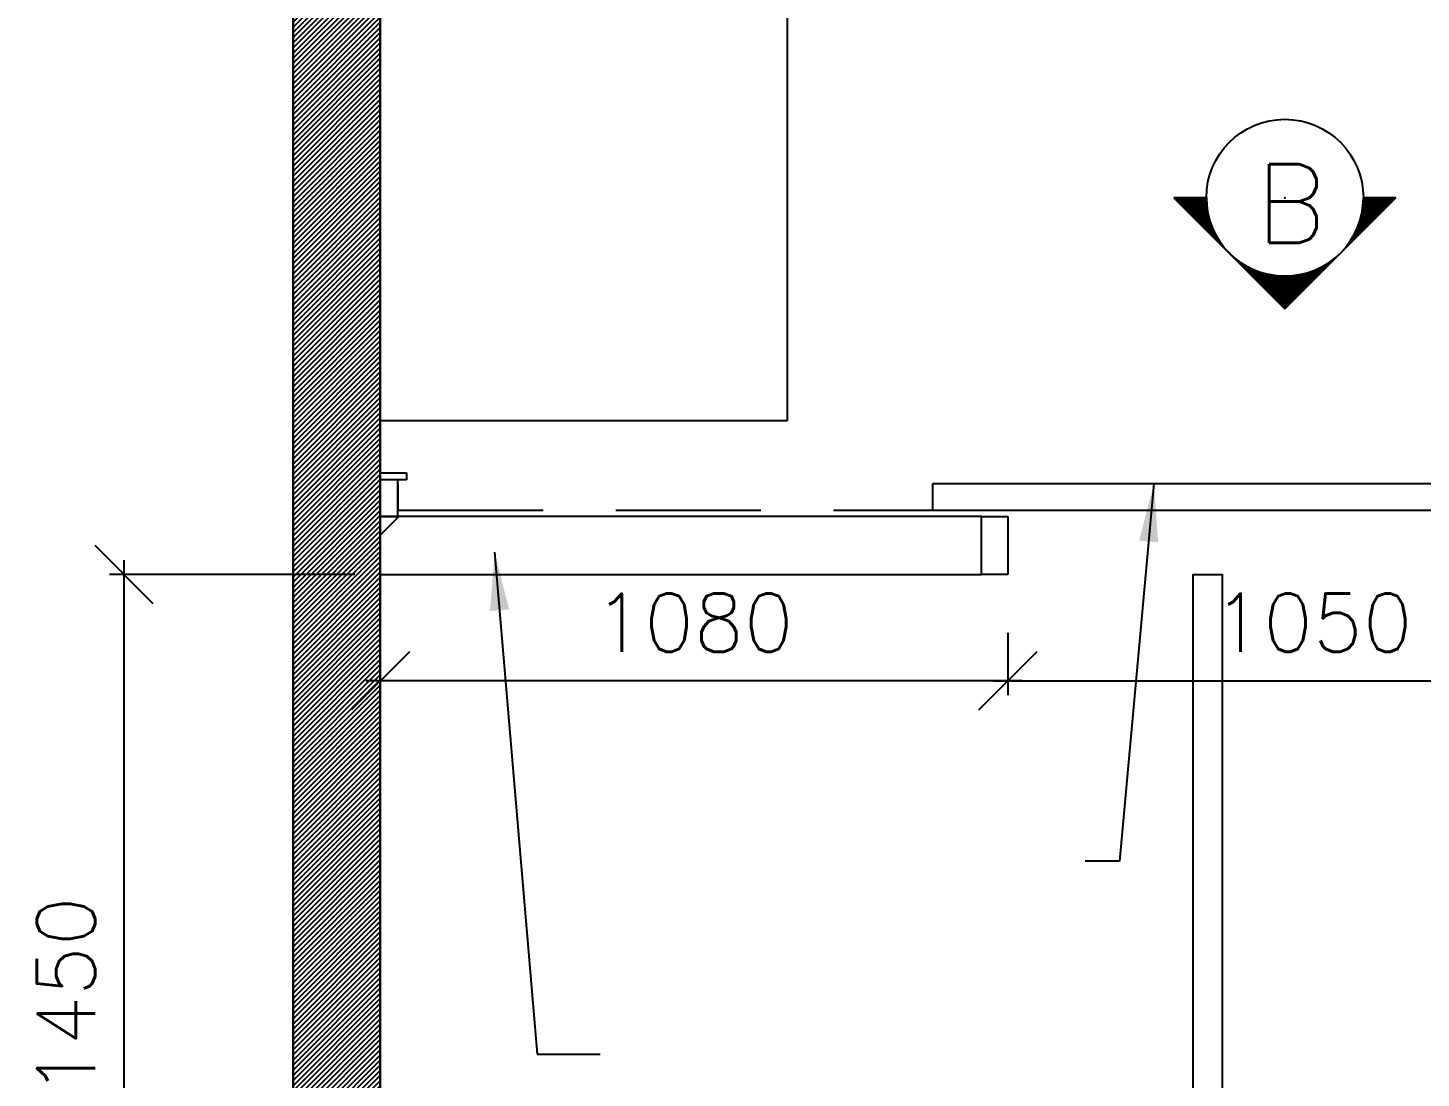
# Model space of a CAD drawing. Header units: millimetres. Extents: x -68474 to 336700, y -113450 to 53663.
# Drawn here: x 229720 to 232117, y -34666 to -32859 of the extents above; entities that cross this region are included whole.
import ezdxf
from ezdxf.enums import TextEntityAlignment as Align

# ---------------------------------------------------------------- set-up
doc = ezdxf.new("R2010")
doc.units = ezdxf.units.MM
doc.header["$LTSCALE"] = 1000
doc.linetypes.add('EC-6thFloor-s6148$0$HIDDEN', pattern=[0.375, 0.25, -0.125])
doc.layers.add('EC-6thFloor-s6148$0$EWALL', color=3, linetype='Continuous', lineweight=30)
for name, color, linetype in [('EC-6thFloor-s6148$0$FURNITURE', 1, 'Continuous'), ('EC-6thFloor-s6148$0$L3', 3, 'Continuous'), ('EC-6thFloor-s6148$0$n-ht', 1, 'Continuous'), ('EC-6thFloor-s6148$0$o-ht', 7, 'Continuous'), ('EC-6thFloor-s6148$0$WALL', 3, 'Continuous')]:
    doc.layers.add(name, color=color, linetype=linetype)
doc.styles.add('EC-6thFloor-s6148$0$ROMANS', font='ROMANS', dxfattribs={"height": 0.2})
doc.styles.add('EC-6thFloor-s6148$0$STANDARD', font='SIMPLEX')
doc.dimstyles.new('EC-6thFloor-s6148$0$new', dxfattribs={"dimscale": 50, "dimtxt": 2, "dimasz": 2, "dimexe": 0.5, "dimexo": 2, "dimgap": 1, "dimtad": 1, "dimdec": 0, "dimzin": 0, "dimdsep": 46, "dimtxsty": 'EC-6thFloor-s6148$0$STANDARD', "dimblk": 'EC-6thFloor-s6148$0$_Oblique', "dimcen": 2, "dimdle": 0.5, "dimclrt": 3, "dimadec": 0, "dimazin": 0, "dimtfac": 1, "dimtdec": 0, "dimtofl": 0, "dimtmove": 0, "dimatfit": 0, "dimfxl": 1, "dimtolj": 1, "dimtzin": 0, "dimarcsym": 0})

# ---------------------------------------------------------------- blocks, each defined once
blk = doc.blocks.new('EC-6thFloor-s6148$0$_Oblique')
at = {"color": 0, "linetype": 'ByBlock', "lineweight": -2}
blk.add_line((-0.5, -0.5), (0.5, 0.5), dxfattribs=at)
blk = doc.blocks.new('*D374')
at = {"layer": 'DEFPOINTS', "color": 0, "transparency": 16777216}
for p in [(231406, -33800), (232456, -33800), (232456, -33982.5)]:
    blk.add_point(p, dxfattribs=at)
at = {"layer": 'EC-6thFloor-s6148$0$o-ht', "color": 0, "lineweight": -2, "transparency": 16777216}
for p, q in [((231406, -33900), (231406, -34007.5)), ((232456, -33900), (232456, -34007.5)), ((231381, -33982.5), (232481, -33982.5))]:
    blk.add_line(p, q, dxfattribs=at)
at = {"layer": 'EC-6thFloor-s6148$0$o-ht', "color": 0, "lineweight": -2, "transparency": 16777216, "xscale": 100, "yscale": 100, "zscale": 100, "rotation": 180}
blk.add_blockref('EC-6thFloor-s6148$0$_Oblique', (231406, -33982.5), dxfattribs=at)
at = {"layer": 'EC-6thFloor-s6148$0$o-ht', "color": 0, "lineweight": -2, "transparency": 16777216, "xscale": 100, "yscale": 100, "zscale": 100}
blk.add_blockref('EC-6thFloor-s6148$0$_Oblique', (232456, -33982.5), dxfattribs=at)
at = {"layer": 'EC-6thFloor-s6148$0$o-ht', "color": 3, "transparency": 16777216, "insert": (231931, -33882.5), "char_height": 100, "attachment_point": 5, "style": 'EC-6thFloor-s6148$0$STANDARD'}
blk.add_mtext('\\A1;1050', dxfattribs=at)
blk = doc.blocks.new('*D376')
at = {"layer": 'DEFPOINTS', "color": 0, "transparency": 16777216}
for p in [(230326.5, -33800), (231406, -33800), (230326.5, -33982.5)]:
    blk.add_point(p, dxfattribs=at)
at = {"layer": 'EC-6thFloor-s6148$0$o-ht', "color": 0, "lineweight": -2, "transparency": 16777216}
for p, q in [((230326.5, -33900), (230326.5, -34007.5)), ((231406, -33900), (231406, -34007.5)), ((231431, -33982.5), (230301.5, -33982.5))]:
    blk.add_line(p, q, dxfattribs=at)
at = {"layer": 'EC-6thFloor-s6148$0$o-ht', "color": 0, "lineweight": -2, "transparency": 16777216, "xscale": 100, "yscale": 100, "zscale": 100, "rotation": 180}
blk.add_blockref('EC-6thFloor-s6148$0$_Oblique', (230326.5, -33982.5), dxfattribs=at)
at = {"layer": 'EC-6thFloor-s6148$0$o-ht', "color": 0, "lineweight": -2, "transparency": 16777216, "xscale": 100, "yscale": 100, "zscale": 100}
blk.add_blockref('EC-6thFloor-s6148$0$_Oblique', (231406, -33982.5), dxfattribs=at)
at = {"layer": 'EC-6thFloor-s6148$0$o-ht', "color": 3, "transparency": 16777216, "insert": (230866.2, -33882.5), "char_height": 100, "attachment_point": 5, "style": 'EC-6thFloor-s6148$0$STANDARD'}
blk.add_mtext('\\A1;1080', dxfattribs=at)
blk = doc.blocks.new('*D379')
at = {"layer": 'DEFPOINTS', "color": 0, "transparency": 16777216}
for p in [(229885.8, -33800), (230382.7, -33800), (230382.7, -35250)]:
    blk.add_point(p, dxfattribs=at)
at = {"layer": 'EC-6thFloor-s6148$0$o-ht', "color": 0, "lineweight": -2, "transparency": 16777216}
for p, q in [((229885.8, -35275), (229885.8, -33775)), ((230282.7, -33800), (229860.8, -33800)), ((230282.7, -35250), (229860.8, -35250))]:
    blk.add_line(p, q, dxfattribs=at)
at = {"layer": 'EC-6thFloor-s6148$0$o-ht', "color": 0, "lineweight": -2, "transparency": 16777216, "xscale": 100, "yscale": 100, "zscale": 100}
for p, rotation in [((229885.8, -33800), 90), ((229885.8, -35250), 270)]:
    blk.add_blockref('EC-6thFloor-s6148$0$_Oblique', p, dxfattribs=dict(at, rotation=rotation))
at = {"layer": 'EC-6thFloor-s6148$0$o-ht', "color": 3, "transparency": 16777216, "insert": (229785.8, -34525), "char_height": 100, "attachment_point": 5, "rotation": 90, "style": 'EC-6thFloor-s6148$0$STANDARD'}
blk.add_mtext('\\A1;1450', dxfattribs=at)

msp = doc.modelspace()

# ---------------------------------------------------------------- hatches: boundary and pattern name
at = {"layer": 'EC-6thFloor-s6148$0$o-ht'}
h = msp.add_hatch(dxfattribs=at)
h.set_pattern_fill('ANSI31', color=256, scale=50, style=0)
h.set_pattern_definition([(45, (0, 0), (-4.41941738, 4.41941738), [])])
h.paths.add_polyline_path([(230326.5, -32010), (230176.5, -32010), (230176.5, -39825), (236320.5, -39825), (236320.5, -39675), (230326.5, -39675)])
h.paths.add_polyline_path([(233650, -39450), (233550, -39450), (233550, -39675), (233650, -39675)], flags=17)
h.paths.add_polyline_path([(234450, -39450), (234350, -39450), (234350, -39675), (234450, -39675)], flags=17)

# ---------------------------------------------------------------- linework, layer by layer
at = {"color": 7}
for p, q in [((231747.8, -33151.6), (231691.9, -33151.6)), ((231691.9, -33151.6), (231882.8, -33342.5)), ((232073.8, -33151.6), (231882.8, -33342.5)), ((232073.8, -33151.6), (232017.8, -33151.6))]:
    msp.add_line(p, q, dxfattribs=at)
at = {"color": 7, "linetype": 'Continuous'}
for p, q in [((231692.4, -33152.1), (231692.9, -33151.6)), ((231692.9, -33151.6), (231778.3, -33237)), ((231692.9, -33152.5), (231693.8, -33151.6)), ((231693.3, -33153), (231694.8, -33151.6)), ((231693.8, -33151.6), (231774.9, -33232.6)), ((231693.8, -33153.5), (231695.7, -33151.6)), ((231694.3, -33154), (231696.7, -33151.6)), ((231694.8, -33151.6), (231772.3, -33229.1)), ((231694.8, -33154.4), (231697.6, -33151.6)), ((231695.3, -33154.9), (231698.6, -33151.6)), ((231695.7, -33151.6), (231770.3, -33226.1)), ((231695.7, -33155.4), (231699.6, -33151.6)), ((231696.2, -33155.9), (231700.5, -33151.6)), ((231696.7, -33151.6), (231768.5, -33223.4)), ((231696.7, -33156.3), (231701.5, -33151.6)), ((231697.2, -33156.8), (231702.4, -33151.6)), ((231697.6, -33151.6), (231767, -33221)), ((231697.6, -33157.3), (231703.4, -33151.6)), ((231698.1, -33157.8), (231704.3, -33151.6)), ((231698.6, -33151.6), (231765.7, -33218.7)), ((231698.6, -33158.3), (231705.3, -33151.6)), ((231699.1, -33158.7), (231706.2, -33151.6)), ((231699.6, -33151.6), (231764.5, -33216.5)), ((231699.6, -33159.2), (231707.2, -33151.6)), ((231700, -33159.7), (231708.1, -33151.6)), ((231700.5, -33151.6), (231763.4, -33214.4)), ((231700.5, -33160.2), (231709.1, -33151.6)), ((231701, -33160.6), (231710.1, -33151.6)), ((231701.5, -33151.6), (231762.3, -33212.5)), ((231701.5, -33161.1), (231711, -33151.6)), ((231701.9, -33161.6), (231712, -33151.6)), ((231702.4, -33151.6), (231761.4, -33210.6)), ((231702.4, -33162.1), (231712.9, -33151.6)), ((231702.9, -33162.6), (231713.9, -33151.6)), ((231703.4, -33151.6), (231760.5, -33208.7)), ((231703.4, -33163), (231714.8, -33151.6)), ((231703.8, -33163.5), (231715.8, -33151.6)), ((231704.3, -33151.6), (231759.7, -33207)), ((231704.3, -33164), (231716.7, -33151.6)), ((231704.8, -33164.5), (231717.7, -33151.6)), ((231705.3, -33151.6), (231759, -33205.3)), ((231705.3, -33164.9), (231718.6, -33151.6)), ((231705.8, -33165.4), (231719.6, -33151.6)), ((231706.2, -33151.6), (231758.3, -33203.6)), ((231706.2, -33165.9), (231720.6, -33151.6)), ((231706.7, -33166.4), (231721.5, -33151.6)), ((231707.2, -33151.6), (231757.6, -33202)), ((231707.2, -33166.8), (231722.5, -33151.6)), ((231707.7, -33167.3), (231723.4, -33151.6)), ((231708.1, -33151.6), (231757, -33200.4)), ((231708.1, -33167.8), (231724.4, -33151.6)), ((231708.6, -33168.3), (231725.3, -33151.6)), ((231709.1, -33151.6), (231756.4, -33198.9)), ((231709.1, -33168.8), (231726.3, -33151.6)), ((231709.6, -33169.2), (231727.2, -33151.6)), ((231710.1, -33151.6), (231755.8, -33197.4)), ((231710.1, -33169.7), (231728.2, -33151.6)), ((231710.5, -33170.2), (231729.1, -33151.6)), ((231711, -33151.6), (231755.3, -33195.9)), ((231711, -33170.7), (231730.1, -33151.6)), ((231711.5, -33171.1), (231731.1, -33151.6)), ((231712, -33151.6), (231754.8, -33194.4)), ((231712, -33171.6), (231732, -33151.6)), ((231712.4, -33172.1), (231733, -33151.6)), ((231712.9, -33151.6), (231754.3, -33193)), ((231712.9, -33172.6), (231733.9, -33151.6)), ((231713.4, -33173.1), (231734.9, -33151.6)), ((231713.9, -33151.6), (231753.9, -33191.6)), ((231713.9, -33173.5), (231735.8, -33151.6)), ((231714.3, -33174), (231736.8, -33151.6)), ((231714.8, -33151.6), (231753.5, -33190.2)), ((231714.8, -33174.5), (231737.7, -33151.6)), ((231715.3, -33175), (231738.7, -33151.6)), ((231715.8, -33151.6), (231753.1, -33188.9)), ((231715.8, -33175.4), (231739.6, -33151.6)), ((231716.3, -33175.9), (231740.6, -33151.6)), ((231716.7, -33151.6), (231752.7, -33187.6)), ((231716.7, -33176.4), (231741.6, -33151.6)), ((231717.2, -33176.9), (231742.5, -33151.6)), ((231717.7, -33151.6), (231752.4, -33186.2)), ((231717.7, -33177.3), (231743.5, -33151.6)), ((231718.2, -33177.8), (231744.4, -33151.6)), ((231718.6, -33151.6), (231752, -33185)), ((231718.6, -33178.3), (231745.4, -33151.6)), ((231719.1, -33178.8), (231746.3, -33151.6)), ((231719.6, -33151.6), (231751.7, -33183.7)), ((231719.6, -33179.3), (231747.3, -33151.6)), ((231720.1, -33179.7), (231747.8, -33152)), ((231720.6, -33151.6), (231751.4, -33182.4)), ((231720.6, -33180.2), (231747.8, -33152.9)), ((231721, -33180.7), (231747.9, -33153.9)), ((231721.5, -33151.6), (231751.1, -33181.2)), ((231721.5, -33181.2), (231747.9, -33154.8)), ((231722, -33181.6), (231747.9, -33155.7)), ((231722.5, -33151.6), (231750.9, -33180)), ((231722.5, -33182.1), (231747.9, -33156.7)), ((231722.9, -33182.6), (231748, -33157.6)), ((231723.4, -33151.6), (231750.6, -33178.8)), ((231723.4, -33183.1), (231748, -33158.5)), ((231723.9, -33183.6), (231748.1, -33159.4)), ((231724.4, -33151.6), (231750.4, -33177.6)), ((231724.4, -33184), (231748.1, -33160.3)), ((231724.8, -33184.5), (231748.2, -33161.2)), ((231725.3, -33151.6), (231750.1, -33176.4)), ((231725.3, -33185), (231748.2, -33162.1)), ((231725.8, -33185.5), (231748.3, -33163)), ((231726.3, -33151.6), (231749.9, -33175.2)), ((231726.3, -33185.9), (231748.4, -33163.8)), ((231726.8, -33186.4), (231748.5, -33164.7)), ((231727.2, -33151.6), (231749.7, -33174.1)), ((231727.2, -33186.9), (231748.6, -33165.6)), ((231727.7, -33187.4), (231748.7, -33166.4)), ((231728.2, -33151.6), (231749.5, -33172.9)), ((231728.2, -33187.8), (231748.8, -33167.3)), ((231728.7, -33188.3), (231748.9, -33168.1)), ((231729.1, -33151.6), (231749.4, -33171.8)), ((231729.1, -33188.8), (231749, -33169)), ((231729.6, -33189.3), (231749.1, -33169.8)), ((231730.1, -33151.6), (231749.2, -33170.7)), ((231730.1, -33189.8), (231749.2, -33170.7)), ((231730.6, -33190.2), (231749.3, -33171.5)), ((231731.1, -33151.6), (231749, -33169.6)), ((231731.1, -33190.7), (231749.4, -33172.3)), ((231731.5, -33191.2), (231749.6, -33173.1)), ((231732, -33151.6), (231748.9, -33168.5)), ((231732, -33191.7), (231749.7, -33174)), ((231732.5, -33192.1), (231749.8, -33174.8)), ((231733, -33151.6), (231748.8, -33167.4)), ((231733.9, -33151.6), (231748.6, -33166.3)), ((231734.9, -33151.6), (231748.5, -33165.2)), ((231735.8, -33151.6), (231748.4, -33164.2)), ((231736.8, -33151.6), (231748.3, -33163.1)), ((231737.7, -33151.6), (231748.2, -33162.1)), ((231738.7, -33151.6), (231748.2, -33161)), ((231739.6, -33151.6), (231748.1, -33160)), ((231740.6, -33151.6), (231748, -33159)), ((231741.6, -33151.6), (231748, -33158)), ((231742.5, -33151.6), (231747.9, -33157)), ((231743.5, -33151.6), (231747.9, -33156)), ((231744.4, -33151.6), (231747.9, -33155)), ((231745.4, -33151.6), (231747.9, -33154.1)), ((231746.3, -33151.6), (231747.8, -33153.1)), ((231747.3, -33151.6), (231747.8, -33152.1)), ((231987.3, -33237), (232072.8, -33151.6)), ((231990.8, -33232.6), (232071.8, -33151.6)), ((231993.3, -33229.1), (232070.9, -33151.6)), ((231995.4, -33226.1), (232069.9, -33151.6)), ((231997.1, -33223.4), (232069, -33151.6)), ((231998.6, -33221), (232068, -33151.6)), ((232000, -33218.7), (232067.1, -33151.6)), ((232001.2, -33216.5), (232066.1, -33151.6)), ((232002.3, -33214.4), (232065.2, -33151.6)), ((232003.3, -33212.5), (232064.2, -33151.6)), ((232004.3, -33210.6), (232063.3, -33151.6)), ((232005.1, -33208.7), (232062.3, -33151.6)), ((232005.9, -33207), (232061.3, -33151.6)), ((232006.7, -33205.3), (232060.4, -33151.6)), ((232007.4, -33203.6), (232059.4, -33151.6)), ((232008.1, -33202), (232058.5, -33151.6)), ((232008.7, -33200.4), (232057.5, -33151.6)), ((232009.3, -33198.9), (232056.6, -33151.6)), ((232009.8, -33197.4), (232055.6, -33151.6)), ((232010.4, -33195.9), (232054.7, -33151.6)), ((232010.9, -33194.4), (232053.7, -33151.6)), ((232011.3, -33193), (232052.8, -33151.6)), ((232011.8, -33191.6), (232051.8, -33151.6)), ((232012.2, -33190.2), (232050.8, -33151.6)), ((232012.6, -33188.9), (232049.9, -33151.6)), ((232012.9, -33187.6), (232048.9, -33151.6)), ((232013.3, -33186.2), (232048, -33151.6)), ((232013.6, -33185), (232047, -33151.6)), ((232014, -33183.7), (232046.1, -33151.6)), ((232014.3, -33182.4), (232045.1, -33151.6)), ((232014.5, -33181.2), (232044.2, -33151.6)), ((232014.8, -33180), (232043.2, -33151.6)), ((232015.1, -33178.8), (232042.3, -33151.6)), ((232015.3, -33177.6), (232041.3, -33151.6)), ((232015.5, -33176.4), (232040.3, -33151.6)), ((232015.7, -33175.2), (232039.4, -33151.6)), ((232015.8, -33174.8), (232033.2, -33192.1)), ((232015.9, -33174.1), (232038.4, -33151.6)), ((232016, -33174), (232033.7, -33191.7)), ((232016.1, -33172.9), (232037.5, -33151.6)), ((232016.1, -33173.1), (232034.1, -33191.2)), ((232016.2, -33172.3), (232034.6, -33190.7)), ((232016.3, -33171.8), (232036.5, -33151.6)), ((232016.4, -33171.5), (232035.1, -33190.2)), ((232016.5, -33170.7), (232035.6, -33151.6)), ((232016.5, -33170.7), (232035.6, -33189.8)), ((232016.6, -33169.6), (232034.6, -33151.6)), ((232016.6, -33169.8), (232036, -33189.3)), ((232016.7, -33169), (232036.5, -33188.8)), ((232016.8, -33168.5), (232033.7, -33151.6)), ((232016.8, -33168.1), (232037, -33188.3)), ((232016.9, -33167.4), (232032.7, -33151.6)), ((232016.9, -33167.3), (232037.5, -33187.8)), ((232017, -33166.3), (232031.8, -33151.6)), ((232017, -33166.4), (232038, -33187.4)), ((232017.1, -33165.2), (232030.8, -33151.6)), ((232017.1, -33165.6), (232038.4, -33186.9)), ((232017.2, -33164.2), (232029.8, -33151.6)), ((232017.2, -33164.7), (232038.9, -33186.4)), ((232017.3, -33163.1), (232028.9, -33151.6)), ((232017.3, -33163.8), (232039.4, -33185.9)), ((232017.4, -33162.1), (232027.9, -33151.6)), ((232017.4, -33162.1), (232040.3, -33185)), ((232017.4, -33163), (232039.9, -33185.5)), ((232017.5, -33161), (232027, -33151.6)), ((232017.5, -33161.2), (232040.8, -33184.5)), ((232017.6, -33159), (232025.1, -33151.6)), ((232017.6, -33160), (232026, -33151.6)), ((232017.6, -33159.4), (232041.8, -33183.6)), ((232017.6, -33160.3), (232041.3, -33184)), ((232017.7, -33157), (232023.2, -33151.6)), ((232017.7, -33158), (232024.1, -33151.6)), ((232017.7, -33156.7), (232043.2, -33182.1)), ((232017.7, -33157.6), (232042.7, -33182.6)), ((232017.7, -33158.5), (232042.3, -33183.1)), ((232017.8, -33152.1), (232018.4, -33151.6)), ((232017.8, -33153.1), (232019.3, -33151.6)), ((232017.8, -33154.1), (232020.3, -33151.6)), ((232017.8, -33155), (232021.2, -33151.6)), ((232017.8, -33156), (232022.2, -33151.6)), ((232017.8, -33152), (232045.6, -33179.7)), ((232017.8, -33152.9), (232045.1, -33180.2)), ((232017.8, -33153.9), (232044.6, -33180.7)), ((232017.8, -33154.8), (232044.2, -33181.2)), ((232017.8, -33155.7), (232043.7, -33181.6)), ((232018.4, -33151.6), (232046.1, -33179.3)), ((232019.3, -33151.6), (232046.5, -33178.8)), ((232020.3, -33151.6), (232047, -33178.3)), ((232021.2, -33151.6), (232047.5, -33177.8)), ((232022.2, -33151.6), (232048, -33177.3)), ((232023.2, -33151.6), (232048.5, -33176.9)), ((232024.1, -33151.6), (232048.9, -33176.4)), ((232025.1, -33151.6), (232049.4, -33175.9)), ((232026, -33151.6), (232049.9, -33175.4)), ((232027, -33151.6), (232050.4, -33175)), ((232027.9, -33151.6), (232050.8, -33174.5)), ((232028.9, -33151.6), (232051.3, -33174)), ((232029.8, -33151.6), (232051.8, -33173.5)), ((232030.8, -33151.6), (232052.3, -33173.1)), ((232031.8, -33151.6), (232052.8, -33172.6)), ((232032.7, -33151.6), (232053.2, -33172.1)), ((232033.7, -33151.6), (232053.7, -33171.6)), ((232034.6, -33151.6), (232054.2, -33171.1)), ((232035.6, -33151.6), (232054.7, -33170.7)), ((232036.5, -33151.6), (232055.1, -33170.2)), ((232037.5, -33151.6), (232055.6, -33169.7)), ((232038.4, -33151.6), (232056.1, -33169.2)), ((232039.4, -33151.6), (232056.6, -33168.8)), ((232040.3, -33151.6), (232057, -33168.3)), ((232041.3, -33151.6), (232057.5, -33167.8)), ((232042.3, -33151.6), (232058, -33167.3)), ((232043.2, -33151.6), (232058.5, -33166.8)), ((232044.2, -33151.6), (232059, -33166.4)), ((232045.1, -33151.6), (232059.4, -33165.9)), ((232046.1, -33151.6), (232059.9, -33165.4)), ((232047, -33151.6), (232060.4, -33164.9)), ((232048, -33151.6), (232060.9, -33164.5)), ((232048.9, -33151.6), (232061.3, -33164)), ((232049.9, -33151.6), (232061.8, -33163.5)), ((232050.8, -33151.6), (232062.3, -33163)), ((232051.8, -33151.6), (232062.8, -33162.6)), ((232052.8, -33151.6), (232063.3, -33162.1)), ((232053.7, -33151.6), (232063.7, -33161.6)), ((232054.7, -33151.6), (232064.2, -33161.1)), ((232055.6, -33151.6), (232064.7, -33160.6)), ((232056.6, -33151.6), (232065.2, -33160.2)), ((232057.5, -33151.6), (232065.6, -33159.7)), ((232058.5, -33151.6), (232066.1, -33159.2)), ((232059.4, -33151.6), (232066.6, -33158.7)), ((232060.4, -33151.6), (232067.1, -33158.3)), ((232061.3, -33151.6), (232067.5, -33157.8)), ((232062.3, -33151.6), (232068, -33157.3)), ((232063.3, -33151.6), (232068.5, -33156.8)), ((232064.2, -33151.6), (232069, -33156.3)), ((232065.2, -33151.6), (232069.5, -33155.9)), ((232066.1, -33151.6), (232069.9, -33155.4)), ((232067.1, -33151.6), (232070.4, -33154.9)), ((232068, -33151.6), (232070.9, -33154.4)), ((232069, -33151.6), (232071.4, -33154)), ((232069.9, -33151.6), (232071.8, -33153.5)), ((232070.9, -33151.6), (232072.3, -33153)), ((232071.8, -33151.6), (232072.8, -33152.5)), ((232072.8, -33151.6), (232073.3, -33152.1)), ((231733, -33192.6), (231750, -33175.6)), ((231733.4, -33193.1), (231750.1, -33176.4)), ((231733.9, -33193.6), (231750.3, -33177.2)), ((231734.4, -33194.1), (231750.4, -33178)), ((231734.9, -33194.5), (231750.6, -33178.8)), ((231735.3, -33195), (231750.8, -33179.6)), ((231735.8, -33195.5), (231750.9, -33180.4)), ((231736.3, -33196), (231751.1, -33181.2)), ((231736.8, -33196.4), (231751.3, -33181.9)), ((231737.3, -33196.9), (231751.5, -33182.7)), ((231737.7, -33197.4), (231751.7, -33183.5)), ((231738.2, -33197.9), (231751.8, -33184.2)), ((231738.7, -33198.3), (231752, -33185)), ((231739.2, -33198.8), (231752.2, -33185.8)), ((231739.6, -33199.3), (231752.4, -33186.5)), ((231740.1, -33199.8), (231752.6, -33187.3)), ((231740.6, -33200.3), (231752.8, -33188)), ((231741.1, -33200.7), (231753.1, -33188.8)), ((231741.6, -33201.2), (231753.3, -33189.5)), ((231742, -33201.7), (231753.5, -33190.2)), ((231742.5, -33202.2), (231753.7, -33191)), ((231743, -33202.6), (231753.9, -33191.7)), ((231743.5, -33203.1), (231754.2, -33192.4)), ((231743.9, -33203.6), (231754.4, -33193.1)), ((231744.4, -33204.1), (231754.6, -33193.9)), ((231744.9, -33204.6), (231754.9, -33194.6)), ((231745.4, -33205), (231755.1, -33195.3)), ((231745.8, -33205.5), (231755.4, -33196)), ((231746.3, -33206), (231755.6, -33196.7)), ((231746.8, -33206.5), (231755.9, -33197.4)), ((231747.3, -33206.9), (231756.1, -33198.1)), ((232009.6, -33198.1), (232018.4, -33206.9)), ((232009.8, -33197.4), (232018.9, -33206.5)), ((232010.1, -33196.7), (232019.3, -33206)), ((232010.3, -33196), (232019.8, -33205.5)), ((232010.6, -33195.3), (232020.3, -33205)), ((232010.8, -33194.6), (232020.8, -33204.6)), ((232011, -33193.9), (232021.2, -33204.1)), ((232011.3, -33193.1), (232021.7, -33203.6)), ((232011.5, -33192.4), (232022.2, -33203.1)), ((232011.7, -33191.7), (232022.7, -33202.6)), ((232012, -33191), (232023.2, -33202.2)), ((232012.2, -33190.2), (232023.6, -33201.7)), ((232012.4, -33189.5), (232024.1, -33201.2)), ((232012.6, -33188.8), (232024.6, -33200.7)), ((232012.8, -33188), (232025.1, -33200.3)), ((232013, -33187.3), (232025.5, -33199.8)), ((232013.2, -33186.5), (232026, -33199.3)), ((232013.4, -33185.8), (232026.5, -33198.8)), ((232013.6, -33185), (232027, -33198.3)), ((232013.8, -33184.2), (232027.5, -33197.9)), ((232014, -33183.5), (232027.9, -33197.4)), ((232014.2, -33182.7), (232028.4, -33196.9)), ((232014.4, -33181.9), (232028.9, -33196.4)), ((232014.6, -33181.2), (232029.4, -33196)), ((232014.7, -33180.4), (232029.8, -33195.5)), ((232014.9, -33179.6), (232030.3, -33195)), ((232015.1, -33178.8), (232030.8, -33194.5)), ((232015.2, -33178), (232031.3, -33194.1)), ((232015.4, -33177.2), (232031.8, -33193.6)), ((232015.5, -33176.4), (232032.2, -33193.1)), ((232015.7, -33175.6), (232032.7, -33192.6)), ((231747.8, -33207.4), (231756.4, -33198.8)), ((231748.2, -33207.9), (231756.6, -33199.5)), ((231748.7, -33208.4), (231756.9, -33200.2)), ((231749.2, -33208.8), (231757.2, -33200.9)), ((231749.7, -33209.3), (231757.4, -33201.6)), ((231750.1, -33209.8), (231757.7, -33202.2)), ((231750.6, -33210.3), (231758, -33202.9)), ((231751.1, -33210.8), (231758.3, -33203.6)), ((231751.6, -33211.2), (231758.5, -33204.3)), ((231752.1, -33211.7), (231758.8, -33204.9)), ((231752.5, -33212.2), (231759.1, -33205.6)), ((231753, -33212.7), (231759.4, -33206.3)), ((231753.5, -33213.1), (231759.7, -33206.9)), ((231754, -33213.6), (231760, -33207.6)), ((231754.4, -33214.1), (231760.3, -33208.2)), ((231754.9, -33214.6), (231760.6, -33208.9)), ((231755.4, -33215.1), (231760.9, -33209.5)), ((231755.9, -33215.5), (231761.2, -33210.2)), ((231756.4, -33216), (231761.5, -33210.8)), ((231756.8, -33216.5), (231761.8, -33211.5)), ((231757.3, -33217), (231762.2, -33212.1)), ((231757.8, -33217.4), (231762.5, -33212.7)), ((231758.3, -33217.9), (231762.8, -33213.4)), ((231758.7, -33218.4), (231763.1, -33214)), ((231759.2, -33218.9), (231763.5, -33214.6)), ((231759.7, -33219.3), (231763.8, -33215.2)), ((231760.2, -33219.8), (231764.1, -33215.9)), ((231760.6, -33220.3), (231764.5, -33216.5)), ((231761.1, -33220.8), (231764.8, -33217.1)), ((231761.6, -33221.3), (231765.1, -33217.7)), ((231762.1, -33221.7), (231765.5, -33218.3)), ((231762.6, -33222.2), (231765.8, -33218.9)), ((231763, -33222.7), (231766.2, -33219.5)), ((231763.5, -33223.2), (231766.5, -33220.1)), ((231764, -33223.6), (231766.9, -33220.7)), ((231764.5, -33224.1), (231767.3, -33221.3)), ((231764.9, -33224.6), (231767.6, -33221.9)), ((231765.4, -33225.1), (231768, -33222.5)), ((231997.7, -33222.5), (232000.2, -33225.1)), ((231998.1, -33221.9), (232000.7, -33224.6)), ((231998.4, -33221.3), (232001.2, -33224.1)), ((231998.8, -33220.7), (232001.7, -33223.6)), ((231999.1, -33220.1), (232002.2, -33223.2)), ((231999.5, -33219.5), (232002.6, -33222.7)), ((231999.8, -33218.9), (232003.1, -33222.2)), ((232000.2, -33218.3), (232003.6, -33221.7)), ((232000.5, -33217.7), (232004.1, -33221.3)), ((232000.9, -33217.1), (232004.5, -33220.8)), ((232001.2, -33216.5), (232005, -33220.3)), ((232001.5, -33215.9), (232005.5, -33219.8)), ((232001.9, -33215.2), (232006, -33219.3)), ((232002.2, -33214.6), (232006.5, -33218.9)), ((232002.5, -33214), (232006.9, -33218.4)), ((232002.9, -33213.4), (232007.4, -33217.9)), ((232003.2, -33212.7), (232007.9, -33217.4)), ((232003.5, -33212.1), (232008.4, -33217)), ((232003.8, -33211.5), (232008.8, -33216.5)), ((232004.1, -33210.8), (232009.3, -33216)), ((232004.4, -33210.2), (232009.8, -33215.5)), ((232004.8, -33209.5), (232010.3, -33215.1)), ((232005.1, -33208.9), (232010.7, -33214.6)), ((232005.4, -33208.2), (232011.2, -33214.1)), ((232005.7, -33207.6), (232011.7, -33213.6)), ((232006, -33206.9), (232012.2, -33213.1)), ((232006.3, -33206.3), (232012.7, -33212.7)), ((232006.5, -33205.6), (232013.1, -33212.2)), ((232006.8, -33204.9), (232013.6, -33211.7)), ((232007.1, -33204.3), (232014.1, -33211.2)), ((232007.4, -33203.6), (232014.6, -33210.8)), ((232007.7, -33202.9), (232015, -33210.3)), ((232008, -33202.2), (232015.5, -33209.8)), ((232008.2, -33201.6), (232016, -33209.3)), ((232008.5, -33200.9), (232016.5, -33208.8)), ((232008.8, -33200.2), (232017, -33208.4)), ((232009, -33199.5), (232017.4, -33207.9)), ((232009.3, -33198.8), (232017.9, -33207.4)), ((231765.9, -33225.6), (231768.3, -33223.1)), ((231766.4, -33226), (231768.7, -33223.7)), ((231766.9, -33226.5), (231769.1, -33224.3)), ((231767.3, -33227), (231769.5, -33224.9)), ((231767.8, -33227.5), (231769.8, -33225.4)), ((231768.3, -33227.9), (231770.2, -33226)), ((231768.8, -33228.4), (231770.6, -33226.6)), ((231769.2, -33228.9), (231771, -33227.2)), ((231769.7, -33229.4), (231771.4, -33227.7)), ((231770.2, -33229.8), (231771.8, -33228.3)), ((231770.7, -33230.3), (231772.1, -33228.9)), ((231771.1, -33230.8), (231772.5, -33229.4)), ((231771.6, -33231.3), (231772.9, -33230)), ((231772.1, -33231.8), (231773.3, -33230.5)), ((231772.6, -33232.2), (231773.7, -33231.1)), ((231773.1, -33232.7), (231774.1, -33231.6)), ((231773.5, -33233.2), (231774.5, -33232.2)), ((231774, -33233.7), (231775, -33232.7)), ((231774.5, -33234.1), (231775.4, -33233.3)), ((231775, -33234.6), (231775.8, -33233.8)), ((231775.4, -33235.1), (231776.2, -33234.4)), ((231775.9, -33235.6), (231776.6, -33234.9)), ((231776.4, -33236.1), (231777, -33235.4)), ((231776.9, -33236.5), (231777.5, -33236)), ((231777.4, -33237), (231777.9, -33236.5)), ((231777.8, -33237.5), (231778.3, -33237)), ((231778.3, -33238), (231778.7, -33237.5)), ((231778.8, -33238.4), (231779.2, -33238.1)), ((231779.3, -33238.9), (231779.6, -33238.6)), ((231779.7, -33239.4), (231780, -33239.1)), ((231780.2, -33239.9), (231780.5, -33239.6)), ((231780.7, -33240.4), (231780.9, -33240.1)), ((231781.2, -33240.8), (231781.4, -33240.6)), ((231781.6, -33241.3), (231781.8, -33241.1)), ((231782.1, -33241.8), (231782.3, -33241.6)), ((231782.6, -33242.3), (231782.7, -33242.1)), ((231783.1, -33242.7), (231783.2, -33242.6)), ((231783.6, -33243.2), (231783.6, -33243.1)), ((231784, -33243.7), (231784.1, -33243.6)), ((231784.5, -33244.2), (231784.6, -33244.1)), ((231785, -33244.6), (231785, -33244.6)), ((231785.5, -33245.1), (231785.5, -33245.1)), ((231785.9, -33245.6), (231786, -33245.6)), ((231786.4, -33246.1), (231786.4, -33246.1)), ((231786.9, -33246.6), (231786.9, -33246.6)), ((231978.8, -33246.6), (231978.8, -33246.6)), ((231979.2, -33246.1), (231979.2, -33246.1)), ((231979.7, -33245.6), (231979.7, -33245.6)), ((231980.2, -33245.1), (231980.2, -33245.1)), ((231980.6, -33244.6), (231980.7, -33244.6)), ((231981.1, -33244.1), (231981.2, -33244.2)), ((231981.6, -33243.6), (231981.6, -33243.7)), ((231982, -33243.1), (231982.1, -33243.2)), ((231982.5, -33242.6), (231982.6, -33242.7)), ((231982.9, -33242.1), (231983.1, -33242.3)), ((231983.4, -33241.6), (231983.5, -33241.8)), ((231983.8, -33241.1), (231984, -33241.3)), ((231984.3, -33240.6), (231984.5, -33240.8)), ((231984.7, -33240.1), (231985, -33240.4)), ((231985.2, -33239.6), (231985.5, -33239.9)), ((231985.6, -33239.1), (231985.9, -33239.4)), ((231986.1, -33238.6), (231986.4, -33238.9)), ((231986.5, -33238.1), (231986.9, -33238.4)), ((231986.9, -33237.5), (231987.4, -33238)), ((231987.4, -33237), (231987.8, -33237.5)), ((231987.8, -33236.5), (231988.3, -33237)), ((231988.2, -33236), (231988.8, -33236.5)), ((231988.6, -33235.4), (231989.3, -33236.1)), ((231989.1, -33234.9), (231989.7, -33235.6)), ((231989.5, -33234.4), (231990.2, -33235.1)), ((231989.9, -33233.8), (231990.7, -33234.6)), ((231990.3, -33233.3), (231991.2, -33234.1)), ((231990.7, -33232.7), (231991.7, -33233.7)), ((231991.1, -33232.2), (231992.1, -33233.2)), ((231991.5, -33231.6), (231992.6, -33232.7)), ((231991.9, -33231.1), (231993.1, -33232.2)), ((231992.3, -33230.5), (231993.6, -33231.8)), ((231992.7, -33230), (231994, -33231.3)), ((231993.1, -33229.4), (231994.5, -33230.8)), ((231993.5, -33228.9), (231995, -33230.3)), ((231993.9, -33228.3), (231995.5, -33229.8)), ((231994.3, -33227.7), (231996, -33229.4)), ((231994.7, -33227.2), (231996.4, -33228.9)), ((231995.1, -33226.6), (231996.9, -33228.4)), ((231995.5, -33226), (231997.4, -33227.9)), ((231995.8, -33225.4), (231997.9, -33227.5)), ((231996.2, -33224.9), (231998.3, -33227)), ((231996.6, -33224.3), (231998.8, -33226.5)), ((231997, -33223.7), (231999.3, -33226)), ((231997.3, -33223.1), (231999.8, -33225.6)), ((231787.9, -33247.5), (231787.9, -33247.5)), ((231788.3, -33248), (231788.3, -33248)), ((231788.8, -33248.5), (231788.8, -33248.5)), ((231789.3, -33248.9), (231789.3, -33248.9)), ((231789.8, -33249.4), (231789.8, -33249.4)), ((231790.2, -33249.9), (231790.3, -33249.9)), ((231790.7, -33250.4), (231790.8, -33250.3)), ((231791.2, -33250.9), (231791.3, -33250.8)), ((231791.7, -33251.3), (231791.8, -33251.2)), ((231792.1, -33251.8), (231792.3, -33251.7)), ((231792.6, -33252.3), (231792.8, -33252.1)), ((231793.1, -33252.8), (231793.3, -33252.6)), ((231793.6, -33253.2), (231793.8, -33253)), ((231794.1, -33253.7), (231794.3, -33253.5)), ((231794.5, -33254.2), (231794.8, -33253.9)), ((231795, -33254.7), (231795.3, -33254.4)), ((231795.5, -33255.1), (231795.8, -33254.8)), ((231796, -33255.6), (231796.4, -33255.2)), ((231796.4, -33256.1), (231796.9, -33255.7)), ((231796.9, -33256.6), (231797.4, -33256.1)), ((231797.4, -33256.1), (231883.3, -33342)), ((231797.4, -33257.1), (231797.9, -33256.5)), ((231797.9, -33257.5), (231798.5, -33257)), ((231798.4, -33258), (231799, -33257.4)), ((231798.8, -33258.5), (231799.5, -33257.8)), ((231799.3, -33259), (231800.1, -33258.2)), ((231799.8, -33259.4), (231800.6, -33258.6)), ((231800.3, -33259.9), (231801.1, -33259)), ((231800.7, -33260.4), (231801.7, -33259.5)), ((231801.2, -33260.9), (231802.2, -33259.9)), ((231801.7, -33261.4), (231802.8, -33260.3)), ((231801.8, -33259.5), (231883.8, -33341.5)), ((231802.2, -33261.8), (231803.3, -33260.7)), ((231802.6, -33262.3), (231803.9, -33261.1)), ((231803.1, -33262.8), (231804.4, -33261.5)), ((231803.6, -33263.3), (231805, -33261.9)), ((231804.1, -33263.7), (231805.6, -33262.3)), ((231804.6, -33264.2), (231806.1, -33262.7)), ((231805, -33264.7), (231806.7, -33263)), ((231805.3, -33262.1), (231884.3, -33341.1)), ((231805.5, -33265.2), (231807.3, -33263.4)), ((231806, -33265.6), (231807.8, -33263.8)), ((231806.5, -33266.1), (231808.4, -33264.2)), ((231806.9, -33266.6), (231809, -33264.6)), ((231807.4, -33267.1), (231809.5, -33265)), ((231807.9, -33267.6), (231810.1, -33265.3)), ((231808.3, -33264.1), (231884.7, -33340.6)), ((231808.4, -33268), (231810.7, -33265.7)), ((231808.9, -33268.5), (231811.3, -33266.1)), ((231809.3, -33269), (231811.9, -33266.4)), ((231809.8, -33269.5), (231812.5, -33266.8)), ((231810.3, -33269.9), (231813.1, -33267.2)), ((231810.8, -33270.4), (231813.7, -33267.5)), ((231811, -33265.9), (231885.2, -33340.1)), ((231811.2, -33270.9), (231814.3, -33267.9)), ((231811.7, -33271.4), (231814.9, -33268.2)), ((231812.2, -33271.9), (231815.5, -33268.6)), ((231812.7, -33272.3), (231816.1, -33268.9)), ((231813.1, -33272.8), (231816.7, -33269.3)), ((231813.4, -33267.4), (231885.7, -33339.6)), ((231813.6, -33273.3), (231817.3, -33269.6)), ((231814.1, -33273.8), (231817.9, -33269.9)), ((231814.6, -33274.2), (231818.5, -33270.3)), ((231815.1, -33274.7), (231819.2, -33270.6)), ((231815.7, -33268.7), (231886.2, -33339.2)), ((231817.9, -33269.9), (231886.7, -33338.7)), ((231879, -33338.7), (231947.7, -33269.9)), ((231879.5, -33339.2), (231949.9, -33268.7)), ((231880, -33339.6), (231952.2, -33267.4)), ((231880.4, -33340.1), (231954.7, -33265.9)), ((231880.9, -33340.6), (231957.4, -33264.1)), ((231881.4, -33341.1), (231960.4, -33262.1)), ((231881.9, -33341.5), (231963.9, -33259.5)), ((231882.4, -33342), (231968.3, -33256.1)), ((231946.5, -33270.6), (231950.6, -33274.7)), ((231947.1, -33270.3), (231951.1, -33274.2)), ((231947.7, -33269.9), (231951.6, -33273.8)), ((231948.4, -33269.6), (231952, -33273.3)), ((231949, -33269.3), (231952.5, -33272.8)), ((231949.6, -33268.9), (231953, -33272.3)), ((231950.2, -33268.6), (231953.5, -33271.9)), ((231950.8, -33268.2), (231954, -33271.4)), ((231951.4, -33267.9), (231954.4, -33270.9)), ((231952, -33267.5), (231954.9, -33270.4)), ((231952.6, -33267.2), (231955.4, -33269.9)), ((231953.2, -33266.8), (231955.9, -33269.5)), ((231953.8, -33266.4), (231956.3, -33269)), ((231954.4, -33266.1), (231956.8, -33268.5)), ((231955, -33265.7), (231957.3, -33268)), ((231955.5, -33265.3), (231957.8, -33267.6)), ((231956.1, -33265), (231958.2, -33267.1)), ((231956.7, -33264.6), (231958.7, -33266.6)), ((231957.3, -33264.2), (231959.2, -33266.1)), ((231957.8, -33263.8), (231959.7, -33265.6)), ((231958.4, -33263.4), (231960.2, -33265.2)), ((231959, -33263), (231960.6, -33264.7)), ((231959.6, -33262.7), (231961.1, -33264.2)), ((231960.1, -33262.3), (231961.6, -33263.7)), ((231960.7, -33261.9), (231962.1, -33263.3)), ((231961.2, -33261.5), (231962.5, -33262.8)), ((231961.8, -33261.1), (231963, -33262.3)), ((231962.3, -33260.7), (231963.5, -33261.8)), ((231962.9, -33260.3), (231964, -33261.4)), ((231963.4, -33259.9), (231964.5, -33260.9)), ((231964, -33259.5), (231964.9, -33260.4)), ((231964.5, -33259), (231965.4, -33259.9)), ((231965.1, -33258.6), (231965.9, -33259.4)), ((231965.6, -33258.2), (231966.4, -33259)), ((231966.1, -33257.8), (231966.8, -33258.5)), ((231966.7, -33257.4), (231967.3, -33258)), ((231967.2, -33257), (231967.8, -33257.5)), ((231967.7, -33256.5), (231968.3, -33257.1)), ((231968.3, -33256.1), (231968.7, -33256.6)), ((231968.8, -33255.7), (231969.2, -33256.1)), ((231969.3, -33255.2), (231969.7, -33255.6)), ((231969.8, -33254.8), (231970.2, -33255.1)), ((231970.4, -33254.4), (231970.7, -33254.7)), ((231970.9, -33253.9), (231971.1, -33254.2)), ((231971.4, -33253.5), (231971.6, -33253.7)), ((231971.9, -33253), (231972.1, -33253.2)), ((231972.4, -33252.6), (231972.6, -33252.8)), ((231972.9, -33252.1), (231973, -33252.3)), ((231973.4, -33251.7), (231973.5, -33251.8)), ((231973.9, -33251.2), (231974, -33251.3)), ((231974.4, -33250.8), (231974.5, -33250.9)), ((231974.9, -33250.3), (231975, -33250.4)), ((231975.4, -33249.9), (231975.4, -33249.9)), ((231975.9, -33249.4), (231975.9, -33249.4)), ((231976.4, -33248.9), (231976.4, -33248.9)), ((231976.9, -33248.5), (231976.9, -33248.5)), ((231977.3, -33248), (231977.3, -33248)), ((231977.8, -33247.5), (231977.8, -33247.5)), ((231815.5, -33275.2), (231819.8, -33270.9)), ((231816, -33275.7), (231820.4, -33271.3)), ((231816.5, -33276.1), (231821, -33271.6)), ((231817, -33276.6), (231821.7, -33271.9)), ((231817.4, -33277.1), (231822.3, -33272.2)), ((231817.9, -33277.6), (231822.9, -33272.6)), ((231818.4, -33278.1), (231823.6, -33272.9)), ((231818.9, -33278.5), (231824.2, -33273.2)), ((231819.4, -33279), (231824.9, -33273.5)), ((231819.8, -33279.5), (231825.5, -33273.8)), ((231820, -33271.1), (231887.1, -33338.2)), ((231820.3, -33280), (231826.2, -33274.1)), ((231820.8, -33280.4), (231826.8, -33274.4)), ((231821.3, -33280.9), (231827.5, -33274.7)), ((231821.7, -33281.4), (231828.1, -33275)), ((231822, -33272.1), (231887.6, -33337.7)), ((231822.2, -33281.9), (231828.8, -33275.3)), ((231822.7, -33282.4), (231829.5, -33275.6)), ((231823.2, -33282.8), (231830.1, -33275.9)), ((231823.6, -33283.3), (231830.8, -33276.1)), ((231823.8, -33273), (231888.1, -33337.2)), ((231824.1, -33283.8), (231831.5, -33276.4)), ((231824.6, -33284.3), (231832.2, -33276.7)), ((231825.1, -33284.7), (231832.8, -33277)), ((231825.6, -33285.2), (231833.5, -33277.2)), ((231825.7, -33273.9), (231888.6, -33336.8)), ((231826, -33285.7), (231834.2, -33277.5)), ((231826.5, -33286.2), (231834.9, -33277.8)), ((231827, -33286.6), (231835.6, -33278)), ((231827.4, -33274.7), (231889, -33336.3)), ((231827.5, -33287.1), (231836.3, -33278.3)), ((231827.9, -33287.6), (231837, -33278.6)), ((231828.4, -33288.1), (231837.7, -33278.8)), ((231828.9, -33288.6), (231838.4, -33279.1)), ((231829.1, -33275.4), (231889.5, -33335.8)), ((231829.4, -33289), (231839.1, -33279.3)), ((231829.9, -33289.5), (231839.8, -33279.5)), ((231830.3, -33290), (231840.5, -33279.8)), ((231830.8, -33276.1), (231890, -33335.3)), ((231830.8, -33290.5), (231841.3, -33280)), ((231831.3, -33290.9), (231842, -33280.2)), ((231831.8, -33291.4), (231842.7, -33280.5)), ((231832.2, -33291.9), (231843.4, -33280.7)), ((231832.4, -33276.8), (231890.5, -33334.9)), ((231832.7, -33292.4), (231844.2, -33280.9)), ((231833.2, -33292.9), (231844.9, -33281.1)), ((231833.7, -33293.3), (231845.7, -33281.4)), ((231834, -33277.4), (231890.9, -33334.4)), ((231834.1, -33293.8), (231846.4, -33281.6)), ((231834.6, -33294.3), (231847.1, -33281.8)), ((231835.1, -33294.8), (231847.9, -33282)), ((231835.5, -33278), (231891.4, -33333.9)), ((231835.6, -33295.2), (231848.6, -33282.2)), ((231836.1, -33295.7), (231849.4, -33282.4)), ((231836.5, -33296.2), (231850.2, -33282.6)), ((231837, -33296.7), (231850.9, -33282.8)), ((231837.1, -33278.6), (231891.9, -33333.4)), ((231837.5, -33297.1), (231851.7, -33282.9)), ((231838, -33297.6), (231852.5, -33283.1)), ((231838.4, -33298.1), (231853.3, -33283.3)), ((231838.5, -33279.1), (231892.4, -33332.9)), ((231838.9, -33298.6), (231854, -33283.5)), ((231839.4, -33299.1), (231854.8, -33283.6)), ((231839.9, -33299.5), (231855.6, -33283.8)), ((231840, -33279.6), (231892.9, -33332.5)), ((231840.4, -33300), (231856.4, -33284)), ((231840.8, -33300.5), (231857.2, -33284.1)), ((231841.3, -33301), (231858, -33284.3)), ((231841.4, -33280.1), (231893.3, -33332)), ((231841.8, -33301.4), (231858.8, -33284.4)), ((231842.3, -33301.9), (231859.6, -33284.6)), ((231842.7, -33302.4), (231860.4, -33284.7)), ((231842.8, -33280.5), (231893.8, -33331.5)), ((231843.2, -33302.9), (231861.3, -33284.8)), ((231843.7, -33303.4), (231862.1, -33285)), ((231844.2, -33280.9), (231894.3, -33331)), ((231844.2, -33303.8), (231862.9, -33285.1)), ((231844.7, -33304.3), (231863.7, -33285.2)), ((231845.1, -33304.8), (231864.6, -33285.3)), ((231845.5, -33281.3), (231894.8, -33330.6)), ((231845.6, -33305.3), (231865.4, -33285.4)), ((231846.1, -33305.7), (231866.3, -33285.6)), ((231846.6, -33306.2), (231867.1, -33285.7)), ((231846.9, -33281.7), (231895.2, -33330.1)), ((231847, -33306.7), (231868, -33285.8)), ((231847.5, -33307.2), (231868.8, -33285.8)), ((231848, -33307.6), (231869.7, -33285.9)), ((231848.2, -33282), (231895.7, -33329.6)), ((231848.5, -33308.1), (231870.6, -33286)), ((231848.9, -33308.6), (231871.5, -33286.1)), ((231849.4, -33309.1), (231872.3, -33286.2)), ((231849.5, -33282.4), (231896.2, -33329.1)), ((231849.9, -33309.6), (231873.2, -33286.2)), ((231850.4, -33310), (231874.1, -33286.3)), ((231850.7, -33282.7), (231896.7, -33328.7)), ((231850.9, -33310.5), (231875, -33286.3)), ((231851.3, -33311), (231875.9, -33286.4)), ((231851.8, -33311.5), (231876.8, -33286.4)), ((231852, -33283), (231897.2, -33328.2)), ((231852.3, -33311.9), (231877.8, -33286.5)), ((231852.8, -33312.4), (231878.7, -33286.5)), ((231853.2, -33283.3), (231897.6, -33327.7)), ((231853.2, -33312.9), (231879.6, -33286.5)), ((231853.7, -33313.4), (231880.5, -33286.6)), ((231854.2, -33313.9), (231881.5, -33286.6)), ((231854.4, -33283.6), (231898.1, -33327.2)), ((231854.7, -33314.3), (231882.4, -33286.6)), ((231855.2, -33314.8), (231883.4, -33286.6)), ((231855.6, -33315.3), (231884.3, -33286.6)), ((231855.7, -33283.8), (231898.6, -33326.7)), ((231856.1, -33315.8), (231885.3, -33286.6)), ((231856.6, -33316.2), (231886.3, -33286.5)), ((231856.8, -33284), (231899.1, -33326.3)), ((231857.1, -33316.7), (231887.3, -33286.5)), ((231857.5, -33317.2), (231888.3, -33286.5)), ((231858, -33284.3), (231899.5, -33325.8)), ((231858, -33317.7), (231889.3, -33286.4)), ((231858.5, -33318.1), (231890.3, -33286.4)), ((231859, -33318.6), (231891.3, -33286.3)), ((231859.2, -33284.5), (231900, -33325.3)), ((231859.4, -33319.1), (231892.3, -33286.2)), ((231859.9, -33319.6), (231893.3, -33286.2)), ((231860.3, -33284.7), (231900.5, -33324.8)), ((231860.4, -33320.1), (231894.4, -33286.1)), ((231860.9, -33320.5), (231895.4, -33286)), ((231861.4, -33321), (231896.5, -33285.9)), ((231861.5, -33284.9), (231901, -33324.4)), ((231861.8, -33321.5), (231897.6, -33285.8)), ((231862.3, -33322), (231898.6, -33285.6)), ((231862.6, -33285.1), (231901.4, -33323.9)), ((231862.8, -33322.4), (231899.7, -33285.5)), ((231863.3, -33322.9), (231900.8, -33285.4)), ((231863.7, -33285.2), (231901.9, -33323.4)), ((231863.7, -33323.4), (231901.9, -33285.2)), ((231864.2, -33323.9), (231903, -33285.1)), ((231864.7, -33324.4), (231904.2, -33284.9)), ((231864.9, -33285.4), (231902.4, -33322.9)), ((231865.2, -33324.8), (231905.3, -33284.7)), ((231865.7, -33325.3), (231906.5, -33284.5)), ((231865.9, -33285.5), (231902.9, -33322.4)), ((231866.1, -33325.8), (231907.6, -33284.3)), ((231866.6, -33326.3), (231908.8, -33284)), ((231867, -33285.6), (231903.4, -33322)), ((231867.1, -33326.7), (231910, -33283.8)), ((231867.6, -33327.2), (231911.2, -33283.6)), ((231868, -33327.7), (231912.4, -33283.3)), ((231868.1, -33285.8), (231903.8, -33321.5)), ((231868.5, -33328.2), (231913.7, -33283)), ((231869, -33328.7), (231914.9, -33282.7)), ((231869.2, -33285.9), (231904.3, -33321)), ((231869.5, -33329.1), (231916.2, -33282.4)), ((231869.9, -33329.6), (231917.5, -33282)), ((231870.2, -33286), (231904.8, -33320.5)), ((231870.4, -33330.1), (231918.8, -33281.7)), ((231870.9, -33330.6), (231920.1, -33281.3)), ((231871.3, -33286.1), (231905.3, -33320.1)), ((231871.4, -33331), (231921.5, -33280.9)), ((231871.9, -33331.5), (231922.9, -33280.5)), ((231872.3, -33332), (231924.3, -33280.1)), ((231872.3, -33286.2), (231905.7, -33319.6)), ((231872.8, -33332.5), (231925.7, -33279.6)), ((231873.3, -33332.9), (231927.1, -33279.1)), ((231873.4, -33286.2), (231906.2, -33319.1)), ((231873.8, -33333.4), (231928.6, -33278.6)), ((231874.2, -33333.9), (231930.1, -33278)), ((231874.4, -33286.3), (231906.7, -33318.6)), ((231874.7, -33334.4), (231931.7, -33277.4)), ((231875.2, -33334.9), (231933.2, -33276.8)), ((231875.4, -33286.4), (231907.2, -33318.1)), ((231875.7, -33335.3), (231934.9, -33276.1)), ((231876.2, -33335.8), (231936.5, -33275.4)), ((231876.4, -33286.4), (231907.7, -33317.7)), ((231876.6, -33336.3), (231938.2, -33274.7)), ((231877.1, -33336.8), (231940, -33273.9)), ((231877.4, -33286.5), (231908.1, -33317.2)), ((231877.6, -33337.2), (231941.8, -33273)), ((231878.1, -33337.7), (231943.7, -33272.1)), ((231878.4, -33286.5), (231908.6, -33316.7)), ((231878.5, -33338.2), (231945.7, -33271.1)), ((231879.4, -33286.5), (231909.1, -33316.2)), ((231880.3, -33286.6), (231909.6, -33315.8)), ((231881.3, -33286.6), (231910, -33315.3)), ((231882.3, -33286.6), (231910.5, -33314.8)), ((231883.2, -33286.6), (231911, -33314.3)), ((231884.2, -33286.6), (231911.5, -33313.9)), ((231885.1, -33286.6), (231911.9, -33313.4)), ((231886.1, -33286.5), (231912.4, -33312.9)), ((231887, -33286.5), (231912.9, -33312.4)), ((231887.9, -33286.5), (231913.4, -33311.9)), ((231888.8, -33286.4), (231913.9, -33311.5)), ((231889.7, -33286.4), (231914.3, -33311)), ((231890.6, -33286.3), (231914.8, -33310.5)), ((231891.5, -33286.3), (231915.3, -33310)), ((231892.4, -33286.2), (231915.8, -33309.6)), ((231893.3, -33286.2), (231916.2, -33309.1)), ((231894.2, -33286.1), (231916.7, -33308.6)), ((231895.1, -33286), (231917.2, -33308.1)), ((231896, -33285.9), (231917.7, -33307.6)), ((231896.8, -33285.8), (231918.2, -33307.2)), ((231897.7, -33285.8), (231918.6, -33306.7)), ((231898.5, -33285.7), (231919.1, -33306.2)), ((231899.4, -33285.6), (231919.6, -33305.7)), ((231900.2, -33285.4), (231920.1, -33305.3)), ((231901.1, -33285.3), (231920.5, -33304.8)), ((231901.9, -33285.2), (231921, -33304.3)), ((231902.8, -33285.1), (231921.5, -33303.8)), ((231903.6, -33285), (231922, -33303.4)), ((231904.4, -33284.8), (231922.4, -33302.9)), ((231905.2, -33284.7), (231922.9, -33302.4)), ((231906, -33284.6), (231923.4, -33301.9)), ((231906.9, -33284.4), (231923.9, -33301.4)), ((231907.7, -33284.3), (231924.4, -33301)), ((231908.5, -33284.1), (231924.8, -33300.5)), ((231909.3, -33284), (231925.3, -33300)), ((231910.1, -33283.8), (231925.8, -33299.5)), ((231910.8, -33283.6), (231926.3, -33299.1)), ((231911.6, -33283.5), (231926.7, -33298.6)), ((231912.4, -33283.3), (231927.2, -33298.1)), ((231913.2, -33283.1), (231927.7, -33297.6)), ((231914, -33282.9), (231928.2, -33297.1)), ((231914.7, -33282.8), (231928.7, -33296.7)), ((231915.5, -33282.6), (231929.1, -33296.2)), ((231916.3, -33282.4), (231929.6, -33295.7)), ((231917, -33282.2), (231930.1, -33295.2)), ((231917.8, -33282), (231930.6, -33294.8)), ((231918.5, -33281.8), (231931, -33294.3)), ((231919.3, -33281.6), (231931.5, -33293.8)), ((231920, -33281.4), (231932, -33293.3)), ((231920.8, -33281.1), (231932.5, -33292.9)), ((231921.5, -33280.9), (231932.9, -33292.4)), ((231922.2, -33280.7), (231933.4, -33291.9)), ((231923, -33280.5), (231933.9, -33291.4)), ((231923.7, -33280.2), (231934.4, -33290.9)), ((231924.4, -33280), (231934.9, -33290.5)), ((231925.1, -33279.8), (231935.3, -33290)), ((231925.8, -33279.5), (231935.8, -33289.5)), ((231926.6, -33279.3), (231936.3, -33289)), ((231927.3, -33279.1), (231936.8, -33288.6)), ((231928, -33278.8), (231937.2, -33288.1)), ((231928.7, -33278.6), (231937.7, -33287.6)), ((231929.4, -33278.3), (231938.2, -33287.1)), ((231930.1, -33278), (231938.7, -33286.6)), ((231930.8, -33277.8), (231939.2, -33286.2)), ((231931.5, -33277.5), (231939.6, -33285.7)), ((231932.1, -33277.2), (231940.1, -33285.2)), ((231932.8, -33277), (231940.6, -33284.7)), ((231933.5, -33276.7), (231941.1, -33284.3)), ((231934.2, -33276.4), (231941.5, -33283.8)), ((231934.9, -33276.1), (231942, -33283.3)), ((231935.5, -33275.9), (231942.5, -33282.8)), ((231936.2, -33275.6), (231943, -33282.4)), ((231936.9, -33275.3), (231943.5, -33281.9)), ((231937.5, -33275), (231943.9, -33281.4)), ((231938.2, -33274.7), (231944.4, -33280.9)), ((231938.8, -33274.4), (231944.9, -33280.4)), ((231939.5, -33274.1), (231945.4, -33280)), ((231940.2, -33273.8), (231945.8, -33279.5)), ((231940.8, -33273.5), (231946.3, -33279)), ((231941.4, -33273.2), (231946.8, -33278.5)), ((231942.1, -33272.9), (231947.3, -33278.1)), ((231942.7, -33272.6), (231947.7, -33277.6)), ((231943.4, -33272.2), (231948.2, -33277.1)), ((231944, -33271.9), (231948.7, -33276.6)), ((231944.6, -33271.6), (231949.2, -33276.1)), ((231945.3, -33271.3), (231949.7, -33275.7)), ((231945.9, -33270.9), (231950.1, -33275.2))]:
    msp.add_line(p, q, dxfattribs=at)
at = {"color": 7}
msp.add_circle((231882.8, -33151.6), 135, dxfattribs=at)
at = {"color": 7, "linetype": 'Continuous'}
msp.add_arc((231882.8, -33151.6), 135, 180, 0, dxfattribs=at)
at = {"color": 7}
msp.add_point((231882.8, -33151.6), dxfattribs=at)
at = {"color": 7, "linetype": 'Continuous'}
for p in [(231787.4, -33247), (231835.1, -33294.8)]:
    msp.add_point(p, dxfattribs=at)
at = {"layer": 'EC-6thFloor-s6148$0$EWALL', "color": 7}
for p, q in [((230176.5, -32010), (230176.5, -39825)), ((230326.5, -32010), (230326.5, -39675))]:
    msp.add_line(p, q, dxfattribs=at)
at = {"layer": 'EC-6thFloor-s6148$0$FURNITURE', "color": 7}
for p, q in [((230326.5, -33535.2), (230326.5, -32135.2)), ((231026.5, -32135.2), (231026.5, -33535.2)), ((231026.5, -33535.2), (230326.5, -33535.2))]:
    msp.add_line(p, q, dxfattribs=at)
at = {"layer": 'EC-6thFloor-s6148$0$L3', "color": 7}
for p, q in [((230326.5, -33637), (230326.5, -33625)), ((230326.5, -33625), (230371.5, -33625)), ((230371.5, -33625), (230371.5, -33637)), ((230356.5, -33637), (230326.5, -33637)), ((230326.5, -33637), (230326.5, -33700)), ((230371.5, -33637), (230326.5, -33637)), ((230356.5, -33700), (230356.5, -33637)), ((230326.5, -33700), (230356.5, -33700))]:
    msp.add_line(p, q, dxfattribs=at)
at = {"layer": 'EC-6thFloor-s6148$0$n-ht', "color": 7}
msp.add_line((230327.5, -33730.9), (230358.4, -33700), dxfattribs=at)
at = {"layer": 'EC-6thFloor-s6148$0$o-ht'}
msp.add_lwpolyline([(230326.5, -35225), (231500, -35225, 0.414214), (231725, -35000), (231725, -33800), (231775, -33800), (231775, -35000, -0.414214), (231500, -35275), (230326.5, -35275)], format="xyb", dxfattribs=at)
at = {"layer": 'EC-6thFloor-s6148$0$WALL', "color": 7, "linetype": 'EC-6thFloor-s6148$0$HIDDEN'}
for p, q in [((230356.5, -33644), (230356.5, -33689)), ((230356.5, -33689), (231552.5, -33689))]:
    msp.add_line(p, q, dxfattribs=at)
at = {"layer": 'EC-6thFloor-s6148$0$WALL', "color": 7}
for p, q in [((232471, -33644), (231276.5, -33644)), ((231276.5, -33644), (231276.5, -33689)), ((231361, -33700), (230326.5, -33700)), ((230326.5, -33700), (230326.5, -33800)), ((231276.5, -33689), (232471, -33689)), ((231361, -33800), (231361, -33700)), ((231361, -33800), (231361, -33700)), ((231361, -33700), (231406, -33700)), ((231406, -33700), (231406, -33800)), ((230326.5, -33800), (231361, -33800)), ((231406, -33800), (231361, -33800))]:
    msp.add_line(p, q, dxfattribs=at)

# ---------------------------------------------------------------- texts
at = {"color": 7, "linetype": 'Continuous', "style": 'EC-6thFloor-s6148$0$ROMANS'}
msp.add_attdef('B', text='A', height=135, dxfattribs=at).set_placement((231893.6, -33229), align=Align.CENTER)

# ---------------------------------------------------------------- dimensions: what is measured, and where the dimension line sits
at = {"layer": 'EC-6thFloor-s6148$0$o-ht'}
dim = msp.add_linear_dim(base=(229885.8, -33800), p1=(230382.7, -35250), p2=(230382.7, -33800), angle=90, dimstyle='EC-6thFloor-s6148$0$new', override={"dimtmove": 1}, dxfattribs=at)
dim.commit()
dim.dimension.update_dxf_attribs({"geometry": '*D379', "text_midpoint": (229785.8, -34525)})
for base, p1, p2, picture, middle in [((230326.4719, -33982.537), (231406.0173, -33800), (230326.4719, -33800), '*D376', (230866.2446, -33882.537)), ((232456, -33982.5), (231406, -33800), (232456, -33800), '*D374', (231931, -33882.5))]:
    dim = msp.add_linear_dim(base=base, p1=p1, p2=p2, dimstyle='EC-6thFloor-s6148$0$new', dxfattribs=at)
    dim.commit()
    dim.dimension.update_dxf_attribs({"geometry": picture, "text_midpoint": middle})

# ---------------------------------------------------------------- leaders
for points in [[(231657.5, -33643.4), (231598.4, -34292.8), (231539.3, -34292.8)], [(230523.3, -33761.5), (230596.2, -34624.7), (230704.9, -34624.7)]]:
    msp.add_leader(points, dimstyle='EC-6thFloor-s6148$0$new', override={"dimgap": 1, "dimtad": 0}, dxfattribs=at)

doc.saveas('drawing.dxf')
